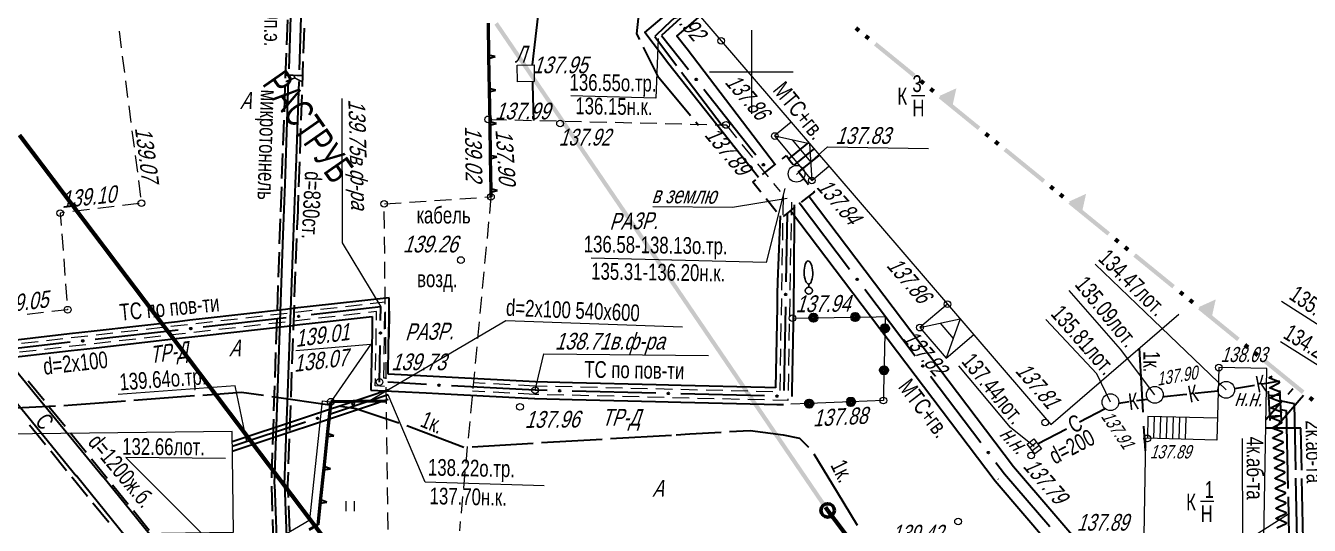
# Model space of a CAD drawing. Extents: x 10098 to 11902, y 8648 to 10202.
# Drawn here: x 11706.6 to 11783.4, y 8822.9 to 8852.8 of the extents above; entities that cross this region are included whole.
import ezdxf
from ezdxf.enums import TextEntityAlignment as Align

# ---------------------------------------------------------------- set-up
doc = ezdxf.new("R2010")
doc.units = 0
for name, color, linetype in [('20_Строения', 7, 'Continuous'), ('21_Колодцы', 7, 'Continuous'), ('23_Ограждения', 7, 'Continuous'), ('24_Растительность', 7, 'Continuous'), ('38_Высотные_отметки', 7, 'Continuous'), ('50_Красные_линии', 7, 'Continuous'), ('51_Сетка_координат', 7, 'Continuous'), ('52_Топонимика', 7, 'Continuous'), ('Подписи_зданий', 7, 'Continuous')]:
    doc.layers.add(name, color=color, linetype=linetype)
for name, color, linetype, lineweight in [('2_Водосток', 30, 'Continuous', 30), ('4_Канализация', 16, 'Continuous', 30), ('6_Теплопровод', 3, 'Continuous', 30), ('7_Электрокабели', 1, 'Continuous', 30)]:
    doc.layers.add(name, color=color, linetype=linetype, lineweight=lineweight)
doc.styles.add('mggt', font='russian_1251.shx', dxfattribs={"width": 0.75, "oblique": 18, "height": 1})
doc.styles.add('Style-RUSSIAN_1251', font='RUSSIAN_1251.shx')

msp = doc.modelspace()

# ---------------------------------------------------------------- hatches: boundary and pattern name
at = {"layer": '50_Красные_линии', "linetype": 'Continuous', "lineweight": 25}
for points in [[(11735.396, 8852.144), (11734.833, 8852.971), (11734.627, 8852.83), (11735.189, 8852.003)], [(11735.959, 8851.317), (11735.396, 8852.144), (11735.189, 8852.003), (11735.752, 8851.177)], [(11756.518, 8852.563), (11756.324, 8852.721), (11756.166, 8852.527), (11756.36, 8852.369)], [(11757.099, 8852.09), (11756.905, 8852.247), (11756.748, 8852.054), (11756.941, 8851.896)], [(11736.522, 8850.491), (11735.959, 8851.317), (11735.752, 8851.177), (11736.315, 8850.35)], [(11759.814, 8849.88), (11757.487, 8851.774), (11757.329, 8851.58), (11759.656, 8849.686)], [(11737.085, 8849.664), (11736.522, 8850.491), (11736.315, 8850.35), (11736.878, 8849.524)], [(11737.648, 8848.838), (11737.085, 8849.664), (11736.878, 8849.524), (11737.441, 8848.697)], [(11760.395, 8849.407), (11760.201, 8849.564), (11760.044, 8849.371), (11760.238, 8849.213)], [(11760.977, 8848.933), (11760.783, 8849.091), (11760.625, 8848.897), (11760.819, 8848.739)], [(11762.26, 8849.022), (11761.24, 8848.562), (11761.628, 8848.246)], [(11762.016, 8847.93), (11762.26, 8849.022), (11761.628, 8848.246)], [(11738.21, 8848.011), (11737.648, 8848.838), (11737.441, 8848.697), (11738.004, 8847.871)], [(11763.691, 8846.724), (11761.365, 8848.617), (11761.207, 8848.424), (11763.534, 8846.53)], [(11738.773, 8847.185), (11738.21, 8848.011), (11738.004, 8847.871), (11738.567, 8847.044)], [(11739.336, 8846.358), (11738.773, 8847.185), (11738.567, 8847.044), (11739.129, 8846.217)], [(11706.121, 8846.151), (11706.725, 8845.353), (11706.924, 8845.504), (11706.321, 8846.302)], [(11739.899, 8845.532), (11739.336, 8846.358), (11739.129, 8846.217), (11739.692, 8845.391)], [(11764.273, 8846.25), (11764.079, 8846.408), (11763.921, 8846.214), (11764.115, 8846.056)], [(11764.855, 8845.777), (11764.661, 8845.934), (11764.503, 8845.741), (11764.697, 8845.583)], [(11706.725, 8845.353), (11707.328, 8844.556), (11707.527, 8844.706), (11706.924, 8845.504)], [(11740.462, 8844.705), (11739.899, 8845.532), (11739.692, 8845.391), (11740.255, 8844.564)], [(11767.569, 8843.567), (11765.242, 8845.461), (11765.085, 8845.267), (11767.411, 8843.373)], [(11707.328, 8844.556), (11707.931, 8843.758), (11708.13, 8843.909), (11707.527, 8844.706)], [(11741.025, 8843.878), (11740.462, 8844.705), (11740.255, 8844.564), (11740.818, 8843.738)], [(11707.931, 8843.758), (11708.534, 8842.96), (11708.733, 8843.111), (11708.13, 8843.909)], [(11741.588, 8843.052), (11741.025, 8843.878), (11740.818, 8843.738), (11741.381, 8842.911)], [(11708.534, 8842.96), (11709.137, 8842.163), (11709.337, 8842.314), (11708.733, 8843.111)], [(11742.15, 8842.225), (11741.588, 8843.052), (11741.381, 8842.911), (11741.944, 8842.085)], [(11768.151, 8843.094), (11767.957, 8843.251), (11767.799, 8843.058), (11767.993, 8842.9)], [(11709.137, 8842.163), (11709.74, 8841.365), (11709.94, 8841.516), (11709.337, 8842.314)], [(11742.713, 8841.399), (11742.15, 8842.225), (11741.944, 8842.085), (11742.507, 8841.258)], [(11768.732, 8842.62), (11768.538, 8842.778), (11768.381, 8842.584), (11768.575, 8842.426)], [(11771.447, 8840.411), (11769.12, 8842.304), (11768.962, 8842.111), (11771.289, 8840.217)], [(11770.015, 8842.709), (11768.996, 8842.249), (11769.384, 8841.933)], [(11769.772, 8841.618), (11770.015, 8842.709), (11769.384, 8841.933)], [(11709.74, 8841.365), (11710.343, 8840.568), (11710.543, 8840.718), (11709.94, 8841.516)], [(11743.276, 8840.572), (11742.713, 8841.399), (11742.507, 8841.258), (11743.069, 8840.432)], [(11710.343, 8840.568), (11710.947, 8839.77), (11711.146, 8839.921), (11710.543, 8840.718)], [(11743.839, 8839.746), (11743.276, 8840.572), (11743.069, 8840.432), (11743.632, 8839.605)], [(11710.947, 8839.77), (11711.55, 8838.972), (11711.749, 8839.123), (11711.146, 8839.921)], [(11772.028, 8839.937), (11771.835, 8840.095), (11771.677, 8839.901), (11771.871, 8839.743)], [(11711.55, 8838.972), (11712.153, 8838.175), (11712.352, 8838.325), (11711.749, 8839.123)], [(11744.402, 8838.919), (11743.839, 8839.746), (11743.632, 8839.605), (11744.195, 8838.778)], [(11772.61, 8839.464), (11772.416, 8839.621), (11772.258, 8839.428), (11772.452, 8839.27)], [(11775.324, 8837.254), (11772.998, 8839.148), (11772.84, 8838.954), (11775.167, 8837.06)], [(11712.153, 8838.175), (11712.756, 8837.377), (11712.955, 8837.528), (11712.352, 8838.325)], [(11744.965, 8838.093), (11744.402, 8838.919), (11744.195, 8838.778), (11744.758, 8837.952)], [(11712.756, 8837.377), (11713.359, 8836.579), (11713.559, 8836.73), (11712.955, 8837.528)], [(11745.528, 8837.266), (11744.965, 8838.093), (11744.758, 8837.952), (11745.321, 8837.125)], [(11713.359, 8836.579), (11713.962, 8835.782), (11714.162, 8835.933), (11713.559, 8836.73)], [(11746.09, 8836.44), (11745.528, 8837.266), (11745.321, 8837.125), (11745.884, 8836.299)], [(11775.906, 8836.781), (11775.712, 8836.938), (11775.554, 8836.745), (11775.748, 8836.587)], [(11746.653, 8835.613), (11746.09, 8836.44), (11745.884, 8836.299), (11746.447, 8835.472)], [(11776.488, 8836.307), (11776.294, 8836.465), (11776.136, 8836.271), (11776.33, 8836.113)], [(11779.202, 8834.098), (11776.876, 8835.991), (11776.718, 8835.798), (11779.044, 8833.904)], [(11777.771, 8836.396), (11776.752, 8835.936), (11777.139, 8835.621)], [(11777.527, 8835.305), (11777.771, 8836.396), (11777.139, 8835.621)], [(11713.962, 8835.782), (11714.565, 8834.984), (11714.765, 8835.135), (11714.162, 8835.933)], [(11747.216, 8834.786), (11746.653, 8835.613), (11746.447, 8835.472), (11747.01, 8834.646)], [(11714.565, 8834.984), (11715.169, 8834.186), (11715.368, 8834.337), (11714.765, 8835.135)], [(11747.779, 8833.96), (11747.216, 8834.786), (11747.01, 8834.646), (11747.572, 8833.819)], [(11715.169, 8834.186), (11715.772, 8833.389), (11715.971, 8833.54), (11715.368, 8834.337)], [(11748.342, 8833.133), (11747.779, 8833.96), (11747.572, 8833.819), (11748.135, 8832.993)], [(11779.784, 8833.624), (11779.59, 8833.782), (11779.432, 8833.588), (11779.626, 8833.43)], [(11715.772, 8833.389), (11716.375, 8832.591), (11716.574, 8832.742), (11715.971, 8833.54)], [(11748.905, 8832.307), (11748.342, 8833.133), (11748.135, 8832.993), (11748.698, 8832.166)], [(11780.365, 8833.151), (11780.172, 8833.308), (11780.014, 8833.115), (11780.208, 8832.957)], [(11716.375, 8832.591), (11716.978, 8831.794), (11717.177, 8831.944), (11716.574, 8832.742)], [(11749.468, 8831.48), (11748.905, 8832.307), (11748.698, 8832.166), (11749.261, 8831.339)], [(11783.08, 8830.941), (11780.753, 8832.835), (11780.595, 8832.641), (11782.922, 8830.747)], [(11716.978, 8831.794), (11717.581, 8830.996), (11717.781, 8831.147), (11717.177, 8831.944)], [(11750.03, 8830.654), (11749.468, 8831.48), (11749.261, 8831.339), (11749.824, 8830.513)], [(11717.581, 8830.996), (11718.184, 8830.198), (11718.384, 8830.349), (11717.781, 8831.147)], [(11750.593, 8829.827), (11750.03, 8830.654), (11749.824, 8830.513), (11750.387, 8829.686)], [(11783.662, 8830.468), (11783.468, 8830.625), (11783.31, 8830.432), (11783.504, 8830.274)], [(11718.184, 8830.198), (11718.787, 8829.401), (11718.987, 8829.551), (11718.384, 8830.349)], [(11751.156, 8829.001), (11750.593, 8829.827), (11750.387, 8829.686), (11750.95, 8828.86)], [(11718.787, 8829.401), (11719.391, 8828.603), (11719.59, 8828.754), (11718.987, 8829.551)], [(11719.391, 8828.603), (11719.994, 8827.805), (11720.193, 8827.956), (11719.59, 8828.754)], [(11751.719, 8828.174), (11751.156, 8829.001), (11750.95, 8828.86), (11751.512, 8828.033)], [(11719.994, 8827.805), (11720.597, 8827.008), (11720.796, 8827.159), (11720.193, 8827.956)], [(11752.282, 8827.347), (11751.719, 8828.174), (11751.512, 8828.033), (11752.075, 8827.207)], [(11720.597, 8827.008), (11721.2, 8826.21), (11721.399, 8826.361), (11720.796, 8827.159)], [(11752.845, 8826.521), (11752.282, 8827.347), (11752.075, 8827.207), (11752.638, 8826.38)], [(11721.2, 8826.21), (11721.803, 8825.412), (11722.003, 8825.563), (11721.399, 8826.361)], [(11753.408, 8825.694), (11752.845, 8826.521), (11752.638, 8826.38), (11753.201, 8825.554)], [(11721.803, 8825.412), (11722.406, 8824.615), (11722.606, 8824.766), (11722.003, 8825.563)], [(11753.97, 8824.868), (11753.408, 8825.694), (11753.201, 8825.554), (11753.764, 8824.727)], [(11722.406, 8824.615), (11723.009, 8823.817), (11723.209, 8823.968), (11722.606, 8824.766)], [(11754.533, 8824.041), (11753.97, 8824.868), (11753.764, 8824.727), (11754.327, 8823.901)], [(11723.009, 8823.817), (11723.613, 8823.02), (11723.812, 8823.17), (11723.209, 8823.968)], [(11754.663, 8823.85), (11754.533, 8824.041), (11754.327, 8823.901), (11754.457, 8823.71)], [(11755.263, 8823.058), (11754.66, 8823.855), (11754.46, 8823.705), (11755.063, 8822.907)], [(11723.613, 8823.02), (11724.216, 8822.222), (11724.415, 8822.373), (11723.812, 8823.17)], [(11755.866, 8822.26), (11755.263, 8823.058), (11755.063, 8822.907), (11755.667, 8822.109)]]:
    msp.add_hatch(color=8, dxfattribs=at).paths.add_polyline_path(points)

# ---------------------------------------------------------------- linework, layer by layer
at = {"layer": '20_Строения', "color": 8, "lineweight": 15, "flags": 128}
for points in [[(11744.113, 8865.533), (11739.683, 8861.761), (11752.368, 8846.995), (11761.73, 8836.114), (11767.916, 8828.923), (11775.568, 8835.507)], [(11752.368, 8846.995), (11751.387, 8846.179), (11753.61, 8843.505), (11754.626, 8844.371)], [(11753.478, 8845.706), (11751.397, 8846.167)], [(11752.437, 8845.936), (11753.544, 8844.605)], [(11753.478, 8845.706), (11753.61, 8843.505)], [(11761.73, 8836.114), (11760.081, 8834.709), (11761.645, 8832.889), (11763.295, 8834.295)], [(11760.081, 8834.709), (11762.482, 8835.239), (11761.645, 8832.889)], [(11761.282, 8834.974), (11762.063, 8834.064)], [(11777.876, 8829.29), (11773.714, 8829.397), (11773.68, 8828.087)], [(11774.091, 8829.387), (11774.058, 8828.077)], [(11774.469, 8829.378), (11774.435, 8828.068)], [(11774.846, 8829.368), (11774.812, 8828.058)], [(11775.223, 8829.358), (11775.19, 8828.049)], [(11775.601, 8829.349), (11775.567, 8828.039)], [(11775.978, 8829.339), (11775.944, 8828.029)]]:
    msp.add_lwpolyline(points, dxfattribs=at)
msp.add_lwpolyline([(11773.575, 8828.09), (11773.398, 8817.595), (11780.566, 8817.566), (11780.831, 8832.264), (11777.953, 8832.318), (11777.842, 8827.981)], close=True, dxfattribs=at)
at = {"layer": '20_Строения', "color": 8, "linetype": 'Continuous', "lineweight": 15}
msp.add_lwpolyline([(11700.307, 8822.22), (11719.021, 8822.472), (11718.935, 8828.505), (11700.143, 8828.277), (11700.307, 8822.22)], dxfattribs=at)
at = {"layer": '21_Колодцы', "color": 8, "lineweight": 15}
for p, q in [((11766.653, 8827.545), (11767.048, 8827.851)), ((11766.801, 8827.354), (11767.196, 8827.66))]:
    msp.add_line(p, q, dxfattribs=at)
at = {"layer": '21_Колодцы', "color": 8, "linetype": 'Continuous', "lineweight": 15}
msp.add_lwpolyline([(11735.999, 8850.407), (11736.999, 8850.424), (11737.016, 8849.424), (11736.016, 8849.408), (11735.999, 8850.407)], dxfattribs=at)
at = {"layer": '21_Колодцы', "color": 8, "lineweight": 15}
msp.add_lwpolyline([(11767.349, 8827.464), (11766.953, 8827.157), (11766.494, 8827.75), (11766.889, 8828.056)], close=True, dxfattribs=at)
at = {"layer": '21_Колодцы', "color": 8, "lineweight": 9}
for centre in [(11752.699, 8843.909), (11778.399, 8830.989), (11771.471, 8830.253), (11774.128, 8830.689)]:
    msp.add_circle(centre, 0.5, dxfattribs=at)
at = {"layer": '23_Ограждения', "color": 8, "linetype": 'Continuous', "lineweight": 50}
for p, q in [((11734.25, 8852.911), (11734.283, 8850.911)), ((11734.283, 8850.911), (11734.316, 8848.911)), ((11734.316, 8848.911), (11734.349, 8846.912)), ((11734.349, 8846.912), (11734.382, 8844.912)), ((11734.382, 8844.912), (11734.416, 8842.912)), ((11734.416, 8842.912), (11734.422, 8842.528)), ((11724.839, 8830.278), (11724.629, 8828.289)), ((11726.174, 8830.294), (11724.839, 8830.278)), ((11728.174, 8830.318), (11726.174, 8830.294)), ((11724.629, 8828.289), (11724.42, 8826.3)), ((11724.42, 8826.3), (11724.21, 8824.311)), ((11724.21, 8824.311), (11724.063, 8822.917)), ((11724.063, 8822.917), (11723.548, 8822.613))]:
    msp.add_line(p, q, dxfattribs=at)
at = {"layer": '23_Ограждения', "color": 8, "linetype": 'Continuous', "lineweight": 15}
for p, q in [((11712.176, 8852.437), (11712.305, 8851.445)), ((11712.369, 8850.949), (11712.498, 8849.958)), ((11712.563, 8849.462), (11712.692, 8848.47)), ((11712.757, 8847.974), (11712.886, 8846.983)), ((11734.345, 8847.163), (11735.345, 8847.14)), ((11735.845, 8847.128), (11736.844, 8847.104)), ((11737.344, 8847.093), (11738.344, 8847.069)), ((11738.844, 8847.057), (11739.843, 8847.034)), ((11740.343, 8847.022), (11741.343, 8846.999)), ((11741.843, 8846.987), (11742.843, 8846.963)), ((11743.343, 8846.952), (11744.342, 8846.928)), ((11744.842, 8846.916), (11745.842, 8846.893)), ((11746.342, 8846.881), (11747.341, 8846.858)), ((11747.841, 8846.846), (11748.481, 8846.831)), ((11748.481, 8846.831), (11749.111, 8846.054)), ((11712.95, 8846.487), (11713.079, 8845.495)), ((11749.426, 8845.666), (11750.056, 8844.89)), ((11713.144, 8844.999), (11713.273, 8844.008)), ((11750.371, 8844.501), (11751.001, 8843.725)), ((11713.338, 8843.512), (11713.467, 8842.52)), ((11751.316, 8843.336), (11751.714, 8842.846)), ((11713.381, 8842.141), (11712.389, 8842.018)), ((11728.062, 8842.115), (11729.059, 8842.18)), ((11729.558, 8842.212), (11730.556, 8842.277)), ((11731.055, 8842.309), (11732.053, 8842.374)), ((11732.552, 8842.407), (11733.55, 8842.471)), ((11734.049, 8842.504), (11734.422, 8842.528)), ((11734.422, 8842.528), (11734.328, 8841.532)), ((11751.895, 8842.677), (11751.878, 8841.448)), ((11752.395, 8842.212), (11752.378, 8841.44)), ((11708.915, 8841.588), (11708.657, 8841.556)), ((11708.657, 8841.556), (11708.714, 8840.819)), ((11710.404, 8841.772), (11709.412, 8841.649)), ((11711.893, 8841.956), (11710.9, 8841.834)), ((11728.049, 8840.644), (11728.037, 8841.644)), ((11734.281, 8841.035), (11734.187, 8840.039)), ((11751.869, 8840.948), (11751.852, 8839.948)), ((11752.369, 8840.94), (11752.352, 8839.94)), ((11708.753, 8840.32), (11708.83, 8839.323)), ((11728.067, 8839.144), (11728.055, 8840.144)), ((11734.139, 8839.541), (11734.045, 8838.546)), ((11751.843, 8839.448), (11751.826, 8838.449)), ((11752.343, 8839.44), (11752.326, 8838.441)), ((11708.869, 8838.825), (11708.946, 8837.828)), ((11728.085, 8837.644), (11728.073, 8838.644)), ((11733.998, 8838.048), (11733.904, 8837.052)), ((11751.817, 8837.949), (11751.8, 8836.949)), ((11752.317, 8837.941), (11752.299, 8836.941)), ((11708.985, 8837.329), (11709.062, 8836.332)), ((11728.103, 8836.144), (11728.091, 8837.144)), ((11726.71, 8836.069), (11725.717, 8835.956)), ((11728.094, 8836.226), (11727.207, 8836.125)), ((11728.092, 8836.119), (11728.094, 8836.226)), ((11733.857, 8836.555), (11733.763, 8835.559)), ((11751.791, 8836.449), (11751.774, 8835.449)), ((11752.291, 8836.441), (11752.273, 8835.441)), ((11707.667, 8835.609), (11706.674, 8835.489)), ((11709.105, 8835.782), (11708.164, 8835.669)), ((11709.101, 8835.834), (11709.105, 8835.782)), ((11719.258, 8835.221), (11718.265, 8835.108)), ((11720.749, 8835.39), (11719.755, 8835.277)), ((11722.239, 8835.56), (11721.245, 8835.447)), ((11723.613, 8835.213), (11722.619, 8835.1)), ((11723.729, 8835.729), (11722.736, 8835.616)), ((11725.103, 8835.383), (11724.109, 8835.27)), ((11725.22, 8835.899), (11724.226, 8835.786)), ((11726.593, 8835.552), (11725.6, 8835.439)), ((11727.584, 8835.665), (11727.09, 8835.609)), ((11727.575, 8835.162), (11727.584, 8835.665)), ((11728.065, 8834.619), (11728.083, 8835.619)), ((11728.122, 8834.644), (11728.109, 8835.644)), ((11752.458, 8835.278), (11754.958, 8835.317)), ((11754.958, 8835.317), (11757.457, 8835.356)), ((11757.457, 8835.356), (11758.001, 8835.365)), ((11758.001, 8835.365), (11757.958, 8833.409)), ((11713.297, 8834.543), (11712.303, 8834.429)), ((11714.787, 8834.712), (11713.794, 8834.599)), ((11716.277, 8834.882), (11715.284, 8834.769)), ((11717.651, 8834.535), (11716.657, 8834.422)), ((11717.768, 8835.051), (11716.774, 8834.938)), ((11719.141, 8834.705), (11718.148, 8834.591)), ((11720.632, 8834.874), (11719.638, 8834.761)), ((11722.122, 8835.044), (11721.129, 8834.931)), ((11727.548, 8833.662), (11727.566, 8834.662)), ((11733.716, 8835.061), (11733.621, 8834.066)), ((11751.765, 8834.949), (11751.748, 8833.949)), ((11752.265, 8834.941), (11752.247, 8833.941)), ((11707.335, 8833.864), (11706.342, 8833.751)), ((11708.826, 8834.034), (11707.832, 8833.921)), ((11710.199, 8833.687), (11709.205, 8833.574)), ((11710.316, 8834.203), (11709.322, 8834.09)), ((11711.689, 8833.857), (11710.696, 8833.744)), ((11711.806, 8834.373), (11710.813, 8834.26)), ((11713.18, 8834.026), (11712.186, 8833.913)), ((11714.67, 8834.196), (11713.677, 8834.083)), ((11716.161, 8834.365), (11715.167, 8834.252)), ((11728.038, 8833.119), (11728.056, 8834.119)), ((11728.14, 8833.144), (11728.128, 8834.144)), ((11707.218, 8833.348), (11706.225, 8833.235)), ((11708.709, 8833.518), (11707.715, 8833.405)), ((11727.522, 8832.163), (11727.54, 8833.162)), ((11733.574, 8833.568), (11733.48, 8832.572)), ((11751.739, 8833.449), (11751.722, 8832.45)), ((11752.239, 8833.441), (11752.221, 8832.442)), ((11757.958, 8833.409), (11757.903, 8830.91)), ((11728.013, 8831.693), (11728.03, 8832.619)), ((11728.158, 8831.644), (11728.146, 8832.644)), ((11727.505, 8831.219), (11727.513, 8831.663)), ((11728.086, 8831.689), (11728.013, 8831.693)), ((11733.433, 8832.075), (11733.339, 8831.079)), ((11734.078, 8831.374), (11733.37, 8831.411)), ((11735.576, 8831.295), (11734.577, 8831.347)), ((11751.713, 8831.95), (11751.696, 8830.95)), ((11752.213, 8831.942), (11752.195, 8830.942)), ((11728.06, 8831.19), (11727.505, 8831.219)), ((11728.176, 8830.144), (11728.164, 8831.144)), ((11733.292, 8830.581), (11733.198, 8829.586)), ((11734.052, 8830.875), (11733.324, 8830.913)), ((11735.55, 8830.796), (11734.551, 8830.848)), ((11737.048, 8830.717), (11736.049, 8830.77)), ((11737.074, 8831.216), (11736.075, 8831.269)), ((11737.283, 8830.71), (11737.055, 8830.716)), ((11737.788, 8831.198), (11737.067, 8831.216)), ((11738.783, 8830.674), (11737.783, 8830.698)), ((11739.287, 8831.162), (11738.288, 8831.186)), ((11740.282, 8830.637), (11739.283, 8830.662)), ((11740.787, 8831.125), (11739.787, 8831.15)), ((11741.782, 8830.601), (11740.782, 8830.625)), ((11742.287, 8831.089), (11741.287, 8831.113)), ((11743.281, 8830.565), (11742.282, 8830.589)), ((11743.786, 8831.052), (11742.786, 8831.077)), ((11745.286, 8831.016), (11744.286, 8831.04)), ((11746.785, 8830.979), (11745.785, 8831.004)), ((11748.285, 8830.943), (11747.285, 8830.967)), ((11749.784, 8830.906), (11748.785, 8830.931)), ((11751.284, 8830.87), (11750.284, 8830.894)), ((11757.903, 8830.91), (11757.891, 8830.349)), ((11744.781, 8830.528), (11743.781, 8830.552)), ((11746.281, 8830.492), (11745.281, 8830.516)), ((11747.78, 8830.455), (11746.78, 8830.479)), ((11749.28, 8830.419), (11748.28, 8830.443)), ((11750.779, 8830.382), (11749.78, 8830.407)), ((11752.185, 8830.348), (11751.279, 8830.37)), ((11752.187, 8830.442), (11752.185, 8830.348)), ((11753.455, 8830.17), (11752.351, 8830.126)), ((11755.953, 8830.271), (11753.455, 8830.17)), ((11757.891, 8830.349), (11755.953, 8830.271)), ((11728.194, 8828.645), (11728.182, 8829.644)), ((11733.151, 8829.088), (11733.056, 8828.092)), ((11728.212, 8827.145), (11728.2, 8828.145)), ((11733.009, 8827.595), (11732.915, 8826.599)), ((11728.231, 8825.645), (11728.219, 8826.645)), ((11732.868, 8826.101), (11732.774, 8825.106)), ((11728.249, 8824.145), (11728.237, 8825.145)), ((11732.727, 8824.608), (11732.632, 8823.612)), ((11728.267, 8822.645), (11728.255, 8823.645)), ((11732.585, 8823.115), (11732.533, 8822.561))]:
    msp.add_line(p, q, dxfattribs=at)
at = {"layer": '23_Ограждения', "color": 8, "linetype": 'Continuous', "lineweight": 30}
for p, q in [((11734.683, 8850.918), (11734.281, 8851.011)), ((11734.284, 8850.811), (11734.683, 8850.918)), ((11734.716, 8848.918), (11734.314, 8849.011)), ((11734.318, 8848.811), (11734.716, 8848.918)), ((11734.749, 8846.918), (11734.348, 8847.012)), ((11734.351, 8846.812), (11734.749, 8846.918)), ((11734.782, 8844.919), (11734.381, 8845.012)), ((11734.384, 8844.812), (11734.782, 8844.919)), ((11734.816, 8842.919), (11734.414, 8843.012)), ((11734.417, 8842.812), (11734.816, 8842.919)), ((11726.074, 8830.293), (11726.179, 8829.894)), ((11726.179, 8829.894), (11726.274, 8830.295)), ((11725.027, 8828.247), (11724.64, 8828.388)), ((11724.619, 8828.19), (11725.027, 8828.247)), ((11724.409, 8826.201), (11724.817, 8826.258)), ((11724.817, 8826.258), (11724.43, 8826.399)), ((11724.199, 8824.212), (11724.608, 8824.269)), ((11724.608, 8824.269), (11724.22, 8824.411))]:
    msp.add_line(p, q, dxfattribs=at)
at = {"layer": '23_Ограждения', "color": 8, "linetype": 'Continuous', "lineweight": 15}
msp.add_lwpolyline([(11741.963, 8804.467), (11741.63, 8804.094), (11733.36, 8811.456), (11730.083, 8814.188), (11721.761, 8822.141), (11723.592, 8823.22), (11724.342, 8830.33), (11724.839, 8830.278)], dxfattribs=at)
at = {"layer": '23_Ограждения', "color": 8, "linetype": 'Continuous', "lineweight": 30}
for centre, radius in [((11753.708, 8835.298), 0.25), ((11753.708, 8835.298), 0.175), ((11753.708, 8835.298), 0.1), ((11756.208, 8835.337), 0.25), ((11756.208, 8835.337), 0.175), ((11756.208, 8835.337), 0.1), ((11757.985, 8834.659), 0.25), ((11757.985, 8834.659), 0.175), ((11757.985, 8834.659), 0.1), ((11757.931, 8832.159), 0.25), ((11757.931, 8832.159), 0.175), ((11757.931, 8832.159), 0.1), ((11753.455, 8830.17), 0.25), ((11753.455, 8830.17), 0.175), ((11753.455, 8830.17), 0.1), ((11755.953, 8830.271), 0.25), ((11755.953, 8830.271), 0.175), ((11755.953, 8830.271), 0.1)]:
    msp.add_circle(centre, radius, dxfattribs=at)
at = {"layer": '24_Растительность', "color": 8, "linetype": 'Continuous'}
msp.add_line((11753.43, 8837.127), (11753.43, 8837.31), dxfattribs=at)
at = {"layer": '24_Растительность', "color": 8, "linetype": 'Continuous', "lineweight": 15}
for p, q in [((11725.772, 8823.728), (11725.772, 8824.328)), ((11726.267, 8823.728), (11726.267, 8824.328))]:
    msp.add_line(p, q, dxfattribs=at)
at = {"layer": '24_Растительность', "color": 8, "linetype": 'Continuous'}
msp.add_circle((11753.434, 8836.919), 0.21, dxfattribs=at)
msp.add_ellipse((11753.409, 8838.007), major_axis=(-0.018, 0.695), ratio=0.369829, start_param=0, end_param=6.283175, dxfattribs=at)
at = {"layer": '2_Водосток', "color": 8, "linetype": 'Continuous', "lineweight": 30}
for p, q in [((11736.899, 8850.422), (11738.126, 8860.833)), ((11736.934, 8849.22), (11736.931, 8849.423)), ((11736.977, 8847.105), (11736.934, 8849.22)), ((11702.907, 8834.048), (11706.74, 8829.371)), ((11704.316, 8834.222), (11707.291, 8830.592)), ((11706.749, 8831.534), (11707.693, 8830.369)), ((11707.291, 8830.592), (11711.216, 8825.802)), ((11708.008, 8829.98), (11708.952, 8828.815)), ((11769.616, 8829.067), (11771.151, 8829.866)), ((11706.74, 8829.371), (11709.621, 8825.855)), ((11707.776, 8827.704), (11706.83, 8828.867)), ((11709.267, 8828.426), (11710.211, 8827.261)), ((11767.114, 8827.765), (11768.846, 8828.666)), ((11709.039, 8826.153), (11708.092, 8827.316)), ((11710.526, 8826.872), (11711.47, 8825.707)), ((11710.301, 8824.601), (11709.354, 8825.765)), ((11721.948, 8810.641), (11709.622, 8825.858)), ((11723.329, 8810.842), (11711.216, 8825.798)), ((11711.785, 8825.318), (11712.729, 8824.153)), ((11711.563, 8823.05), (11710.616, 8824.213)), ((11713.044, 8823.764), (11713.988, 8822.599))]:
    msp.add_line(p, q, dxfattribs=at)
at = {"layer": '2_Водосток', "color": 8, "linetype": 'Continuous', "lineweight": 15}
msp.add_lwpolyline([(11766.913, 8827.599), (11765.491, 8828.73), (11762.397, 8832.419)], dxfattribs=at)
at = {"layer": '38_Высотные_отметки', "color": 8, "lineweight": 15}
for points in [[(11725.506, 8848.418), (11725.521, 8839.785), (11727.839, 8835.946)], [(11752.706, 8843.874), (11754.554, 8845.522), (11760.596, 8845.42)], [(11722.753, 8833.34), (11727.233, 8833.722), (11724.839, 8830.278)], [(11737.061, 8830.966), (11737.588, 8833.145), (11747.424, 8833.049)]]:
    msp.add_lwpolyline(points, dxfattribs=at)
at = {"layer": '38_Высотные_отметки', "color": 8, "lineweight": 9}
for centre in [(11748.192, 8851.857), (11734.255, 8847.161), (11738.556, 8846.914, 137.92), (11748.481, 8846.831), (11751.397, 8846.167, 137.86), (11753.61, 8843.505, 137.84), (11713.514, 8842.157), (11728.031, 8842.113), (11734.422, 8842.528), (11708.657, 8841.556), (11732.627, 8838.749), (11709.105, 8835.782), (11761.729, 8836.114, 137.86), (11752.458, 8835.278), (11760.081, 8834.709, 137.82), (11777.953, 8832.318, 138.03), (11727.759, 8831.456), (11737.061, 8830.966), (11724.839, 8830.278), (11736.159, 8829.968), (11757.891, 8830.349), (11767.566, 8829.032, 137.81), (11773.68, 8828.087), (11766.731, 8827.066, 137.79), (11762.359, 8823.112, 139.42)]:
    msp.add_circle(centre, 0.2, dxfattribs=at)
at = {"layer": '4_Канализация', "color": 8, "linetype": 'Continuous', "lineweight": 30}
for p, q in [((11722.347, 8850.179), (11722.672, 8859.576)), ((11722.972, 8850.134), (11723.288, 8859.498)), ((11722.109, 8843.295), (11722.323, 8849.498)), ((11722.793, 8844.803), (11722.949, 8849.435)), ((11722.739, 8843.304), (11722.793, 8844.803)), ((11722, 8840.266), (11722.109, 8843.295)), ((11722.661, 8841.237), (11722.739, 8843.304)), ((11721.814, 8841.219), (11721.763, 8839.72)), ((11722.077, 8825.321), (11722.661, 8841.237)), ((11722.825, 8840.549), (11722.846, 8841.129)), ((11721.477, 8825.341), (11722, 8840.266)), ((11722.753, 8838.55), (11722.807, 8840.049)), ((11721.746, 8839.22), (11721.695, 8837.721)), ((11722.681, 8836.551), (11722.735, 8838.05)), ((11721.679, 8837.221), (11721.628, 8835.722)), ((11722.609, 8834.553), (11722.663, 8836.052)), ((11721.611, 8835.222), (11721.561, 8833.723)), ((11722.537, 8832.554), (11722.591, 8834.053)), ((11721.544, 8833.224), (11721.493, 8831.724)), ((11722.465, 8830.555), (11722.519, 8832.054)), ((11780.532, 8831.344), (11780.816, 8831.391)), ((11780.816, 8831.391), (11781.61, 8831.525)), ((11721.476, 8831.225), (11721.426, 8829.726)), ((11774.613, 8830.57), (11774.713, 8830.585)), ((11774.713, 8830.585), (11775.81, 8830.705)), ((11775.81, 8830.705), (11776.049, 8830.731)), ((11776.52, 8830.783), (11777.302, 8830.869)), ((11777.302, 8830.869), (11777.902, 8830.935)), ((11778.892, 8831.071), (11780.095, 8831.271)), ((11722.393, 8828.557), (11722.447, 8830.056)), ((11771.968, 8830.197), (11772.6, 8830.284)), ((11773.031, 8830.343), (11773.697, 8830.434)), ((11721.409, 8829.226), (11721.358, 8827.727)), ((11722.321, 8826.558), (11722.375, 8828.057)), ((11721.341, 8827.227), (11721.291, 8825.728)), ((11722.277, 8825.332), (11722.304, 8826.058)), ((11721.296, 8825.228), (11721.343, 8823.729)), ((11721.477, 8825.319), (11721.603, 8822.147)), ((11722.077, 8825.343), (11722.202, 8822.171)), ((11722.308, 8824.559), (11722.277, 8825.332)), ((11722.387, 8822.561), (11722.328, 8824.06)), ((11721.359, 8823.229), (11721.405, 8821.73))]:
    msp.add_line(p, q, dxfattribs=at)
for points in [[(11722.246, 8853.119), (11722.192, 8851.62)], [(11723.243, 8852.622), (11723.191, 8851.123)], [(11722.174, 8851.12), (11722.119, 8849.621)], [(11723.174, 8850.623), (11723.122, 8849.124)], [(11722.101, 8849.122), (11722.047, 8847.623)], [(11723.105, 8848.624), (11723.053, 8847.125)], [(11722.029, 8847.123), (11721.975, 8845.624)], [(11723.036, 8846.626), (11722.984, 8845.126)], [(11721.957, 8845.124), (11721.903, 8843.625)], [(11722.967, 8844.627), (11722.915, 8843.128)], [(11721.885, 8843.125), (11721.831, 8841.626)], [(11722.898, 8842.628), (11722.846, 8841.129)]]:
    msp.add_lwpolyline(points, dxfattribs=at)
at = {"layer": '4_Канализация', "color": 8, "linetype": 'Continuous', "lineweight": 15}
for points in [[(11778.399, 8830.989), (11774.039, 8835.161), (11770.567, 8838.513)], [(11774.128, 8830.689), (11772.079, 8833.414), (11769.002, 8836.928)], [(11771.471, 8830.253), (11770.659, 8831.949), (11767.611, 8835.188)], [(11785.011, 8814.166), (11786.686, 8830.681), (11781.65, 8833.869)], [(11718.553, 8826.874), (11712.586, 8826.94), (11721.559, 8817.976)]]:
    msp.add_lwpolyline(points, dxfattribs=at)
at = {"layer": '50_Красные_линии', "color": 8, "linetype": 'Continuous', "lineweight": 53}
msp.add_arc((11754.56, 8823.78), 0.4, 0, 359.99999, dxfattribs=at)
at = {"layer": '51_Сетка_координат', "color": 8, "lineweight": 15}
for points in [[(11750, 8852.5), (11750, 8847.5)], [(11747.5, 8850), (11752.5, 8850)]]:
    msp.add_lwpolyline(points, dxfattribs=at)
at = {"layer": '52_Топонимика', "color": 8, "linetype": 'Continuous', "lineweight": 15}
msp.add_lwpolyline([(11744.095, 8841.962), (11748.875, 8841.911), (11752.145, 8842.444)], dxfattribs=at)
at = {"layer": '6_Теплопровод', "color": 8, "linetype": 'Continuous', "lineweight": 30}
for p, q in [((11746.408, 8853.806), (11744.632, 8852.173)), ((11744.632, 8852.173), (11746.233, 8850.141)), ((11747.162, 8848.963), (11750.003, 8845.357)), ((11750.003, 8845.357), (11750.257, 8845.036)), ((11753.418, 8845.774), (11752.213, 8844.796)), ((11752.528, 8844.408), (11753.733, 8845.386)), ((11749.61, 8845.048), (11749.611, 8845.047)), ((11750.661, 8843.865), (11751.446, 8844.485)), ((11751.839, 8844.794), (11751.959, 8844.889)), ((11751.959, 8844.889), (11752.096, 8844.998)), ((11752.096, 8844.998), (11752.293, 8844.707)), ((11752.293, 8844.707), (11752.491, 8844.455)), ((11752.843, 8844.02), (11754.048, 8844.998)), ((11752.801, 8844.063), (11753.42, 8843.277)), ((11750.087, 8843.413), (11750.268, 8843.556)), ((11750.563, 8842.809), (11750.087, 8843.413)), ((11753.73, 8842.885), (11753.769, 8842.835)), ((11751.492, 8841.631), (11750.873, 8842.416)), ((11752.854, 8842.185), (11755.872, 8838.199)), ((11753.769, 8842.835), (11752.984, 8842.216)), ((11751.714, 8841.393), (11751.559, 8837.453)), ((11752.591, 8841.906), (11751.897, 8841.359)), ((11752.129, 8841.542), (11752.058, 8837.445)), ((11752.558, 8837.436), (11752.577, 8842.043)), ((11751.559, 8837.453), (11751.546, 8836.704)), ((11752.545, 8836.686), (11752.558, 8837.436)), ((11756.778, 8837.003), (11759.796, 8833.017)), ((11723.615, 8835.969), (11722.87, 8835.884)), ((11728.342, 8836.5), (11723.615, 8835.969)), ((11728.325, 8835.132), (11728.342, 8836.5)), ((11751.533, 8835.954), (11751.45, 8831.116)), ((11751.546, 8836.704), (11751.533, 8835.954)), ((11752.532, 8835.936), (11752.545, 8836.686)), ((11717.157, 8835.234), (11716.411, 8835.149)), ((11722.125, 8835.799), (11717.157, 8835.234)), ((11722.181, 8835.302), (11717.213, 8834.737)), ((11722.87, 8835.884), (11722.125, 8835.799)), ((11727.839, 8835.946), (11723.672, 8835.472)), ((11723.728, 8834.975), (11727.325, 8835.384)), ((11727.325, 8835.384), (11727.311, 8834.4)), ((11727.825, 8835.141), (11727.839, 8835.946)), ((11728.325, 8835.692), (11728.312, 8834.137)), ((11752.032, 8835.945), (11751.946, 8830.946)), ((11752.446, 8830.937), (11752.532, 8835.936)), ((11710.698, 8834.499), (11709.953, 8834.414)), ((11715.666, 8835.064), (11710.698, 8834.499)), ((11715.723, 8834.567), (11710.755, 8834.002)), ((11716.411, 8835.149), (11715.666, 8835.064)), ((11717.27, 8834.24), (11722.238, 8834.805)), ((11722.238, 8834.805), (11722.983, 8834.89)), ((11722.983, 8834.89), (11723.728, 8834.975)), ((11728.311, 8834.382), (11728.325, 8835.132)), ((11709.208, 8834.329), (11704.24, 8833.764)), ((11709.264, 8833.832), (11704.297, 8833.267)), ((11709.953, 8834.414), (11709.208, 8834.329)), ((11710.811, 8833.505), (11715.779, 8834.071)), ((11715.779, 8834.071), (11716.525, 8834.155)), ((11716.525, 8834.155), (11717.27, 8834.24)), ((11727.298, 8833.65), (11727.247, 8830.976)), ((11727.311, 8834.4), (11727.298, 8833.65)), ((11728.298, 8833.632), (11728.311, 8834.382)), ((11704.353, 8832.77), (11709.321, 8833.336)), ((11709.321, 8833.336), (11710.066, 8833.42)), ((11710.066, 8833.42), (11710.811, 8833.505)), ((11727.759, 8831.456), (11727.798, 8833.641)), ((11728.268, 8831.93), (11728.298, 8833.632)), ((11730.57, 8831.308), (11728.259, 8831.447)), ((11730.596, 8831.807), (11728.268, 8831.93)), ((11731.345, 8831.768), (11730.596, 8831.807)), ((11732.094, 8831.728), (11731.345, 8831.768)), ((11737.087, 8831.465), (11732.094, 8831.728)), ((11737.798, 8831.448), (11737.073, 8831.466)), ((11738.548, 8831.43), (11737.798, 8831.448)), ((11739.298, 8831.412), (11738.548, 8831.43)), ((11744.296, 8831.29), (11739.298, 8831.412)), ((11760.727, 8831.788), (11763.721, 8827.835)), ((11728.291, 8830.981), (11727.054, 8830.57)), ((11728.282, 8830.693), (11727.139, 8830.313)), ((11727.247, 8830.976), (11730.544, 8830.809)), ((11730.544, 8830.809), (11731.293, 8830.769)), ((11731.293, 8830.769), (11732.042, 8830.73)), ((11732.042, 8830.73), (11737.035, 8830.467)), ((11737.061, 8830.966), (11732.068, 8831.229)), ((11737.786, 8830.948), (11737.061, 8830.966)), ((11744.284, 8830.79), (11739.286, 8830.912)), ((11745.046, 8831.272), (11744.296, 8831.29)), ((11745.796, 8831.254), (11745.046, 8831.272)), ((11750.782, 8830.632), (11745.784, 8830.754)), ((11750.794, 8831.132), (11745.796, 8831.254)), ((11751.45, 8831.116), (11750.794, 8831.132)), ((11752.44, 8830.595), (11752.446, 8830.937)), ((11727.054, 8830.57), (11718.944, 8827.883)), ((11727.224, 8830.057), (11718.952, 8827.311)), ((11727.139, 8830.313), (11724.764, 8829.524)), ((11728.273, 8830.405), (11727.224, 8830.057)), ((11737.049, 8830.466), (11737.774, 8830.449)), ((11737.774, 8830.449), (11738.524, 8830.43)), ((11738.524, 8830.43), (11739.273, 8830.412)), ((11739.273, 8830.412), (11744.272, 8830.29)), ((11744.272, 8830.29), (11745.022, 8830.272)), ((11745.022, 8830.272), (11745.771, 8830.254)), ((11745.771, 8830.254), (11750.77, 8830.132)), ((11750.77, 8830.132), (11751.52, 8830.114)), ((11751.52, 8830.114), (11751.928, 8830.104)), ((11723.34, 8829.052), (11718.948, 8827.598)), ((11764.626, 8826.639), (11765.133, 8825.97)), ((11764.734, 8825.668), (11764.753, 8825.645)), ((11765.133, 8825.97), (11767.839, 8822.81))]:
    msp.add_line(p, q, dxfattribs=at)
at = {"layer": '6_Теплопровод', "color": 8, "linetype": 'Continuous', "lineweight": 15}
msp.add_line((11760.702, 8831.821), (11760.727, 8831.788), dxfattribs=at)
at = {"layer": '6_Теплопровод', "color": 8, "linetype": 'Continuous', "lineweight": 30, "flags": 128}
for points in [[(11750.429, 8843.683), (11745.063, 8850.458), (11743.621, 8852.365), (11745.952, 8854.343)], [(11751.449, 8844.423), (11746.151, 8851.356), (11745.53, 8852.136), (11746.864, 8853.268)], [(11753.459, 8842.555), (11765.682, 8826.412), (11770.38, 8820.927)], [(11769.308, 8820.009), (11764.584, 8825.528), (11752.332, 8841.701)]]:
    msp.add_lwpolyline(points, dxfattribs=at)
at = {"layer": '6_Теплопровод', "color": 8, "linetype": 'Continuous', "lineweight": 15}
for points in [[(11744.428, 8852.007), (11744.286, 8848.44), (11739.194, 8848.575)], [(11751.997, 8843.025), (11750.874, 8838.603), (11740.411, 8838.859)], [(11745.873, 8834.731), (11735.306, 8835.12), (11727.139, 8830.313)]]:
    msp.add_lwpolyline(points, dxfattribs=at)
at = {"layer": '6_Теплопровод', "color": 8, "linetype": 'Continuous', "lineweight": 15, "flags": 128}
for points in [[(11719.822, 8827.883), (11719.114, 8831.233), (11712.118, 8830.707)], [(11737.601, 8825.243), (11730.49, 8825.458), (11728.282, 8830.693)]]:
    msp.add_lwpolyline(points, dxfattribs=at)
at = {"layer": '6_Теплопровод', "color": 8, "linetype": 'Continuous', "lineweight": 30}
for centre in [(11746.698, 8849.552), (11750.721, 8844.447), (11756.325, 8837.601), (11752.045, 8836.695), (11722.926, 8835.387), (11716.468, 8834.652), (11727.811, 8834.391), (11710.01, 8833.917), (11760.249, 8832.419), (11731.319, 8831.268), (11738.536, 8830.93), (11745.034, 8830.772), (11751.532, 8830.614), (11724.052, 8829.288), (11764.173, 8827.237)]:
    msp.add_circle(centre, 0.05, dxfattribs=at)
at = {"layer": '7_Электрокабели', "color": 8, "linetype": 'Continuous', "lineweight": 30}
for p, q in [((11743.461, 8855.396), (11743.127, 8852.27)), ((11746.269, 8854.056), (11744.826, 8852.691)), ((11743.127, 8852.27), (11743.297, 8851.933)), ((11744.826, 8852.691), (11744.214, 8852.112)), ((11744.214, 8852.112), (11745.522, 8850.379)), ((11743.521, 8851.486), (11744.387, 8849.766)), ((11745.823, 8849.98), (11746.217, 8849.458)), ((11744.387, 8849.766), (11746.355, 8847.404)), ((11746.217, 8849.458), (11748.258, 8846.803)), ((11746.675, 8847.02), (11746.838, 8846.825)), ((11773.43, 8829.649), (11773.212, 8833.48)), ((11713.056, 8830.365), (11716.692, 8830.642)), ((11717.19, 8830.68), (11719.493, 8830.855)), ((11719.493, 8830.855), (11720.817, 8830.666)), ((11721.312, 8830.595), (11724.922, 8830.079)), ((11783.027, 8830.646), (11781.244, 8828.595)), ((11782.386, 8831.044), (11782.092, 8830.707)), ((11704.633, 8829.854), (11708.372, 8830.036)), ((11708.872, 8830.06), (11709.379, 8830.085)), ((11709.379, 8830.085), (11710.739, 8830.189)), ((11710.739, 8830.189), (11712.557, 8830.327)), ((11725.416, 8830.008), (11726.334, 8829.877)), ((11726.334, 8829.877), (11728.914, 8829.017)), ((11781.764, 8830.33), (11780.776, 8829.199)), ((11782.474, 8830.152), (11781.614, 8830.337)), ((11781.645, 8829.819), (11781.982, 8829.746)), ((11782.516, 8828.191), (11782.474, 8830.152)), ((11781.982, 8829.746), (11782.082, 8825.092)), ((11729.385, 8828.849), (11732.799, 8827.568)), ((11741.576, 8828.075), (11745.216, 8828.287)), ((11745.49, 8828.289), (11746.308, 8828.351)), ((11746.308, 8828.351), (11748.183, 8828.461)), ((11748.683, 8828.49), (11749.924, 8828.563)), ((11749.924, 8828.563), (11751.891, 8828.299)), ((11751.891, 8828.299), (11752.867, 8828.104)), ((11773.562, 8827.335), (11773.478, 8828.812)), ((11782.864, 8828.692), (11780.767, 8828.692)), ((11782.913, 8826.184), (11782.864, 8828.692)), ((11733.297, 8827.59), (11736.937, 8827.803)), ((11737.437, 8827.832), (11741.077, 8828.045)), ((11752.867, 8828.104), (11753.416, 8827.555)), ((11782.559, 8826.214), (11782.516, 8828.191)), ((11753.732, 8827.172), (11755.132, 8824.865)), ((11782.677, 8820.715), (11782.569, 8825.714)), ((11783.021, 8820.685), (11782.923, 8825.684)), ((11755.132, 8824.865), (11756.326, 8822.897)), ((11782.093, 8824.592), (11782.177, 8820.705))]:
    msp.add_line(p, q, dxfattribs=at)
at = {"layer": '7_Электрокабели', "color": 8, "linetype": 'Continuous', "lineweight": 15}
for points in [[(11789.403, 8822.189), (11787.271, 8832.724), (11781.706, 8836.273)], [(11782.188, 8823.587), (11779.384, 8821.812), (11779.365, 8828.089)]]:
    msp.add_lwpolyline(points, dxfattribs=at)
at = {"layer": '7_Электрокабели', "color": 8, "linetype": 'Continuous', "lineweight": 30, "flags": 128}
msp.add_lwpolyline([(11781.431, 8822.732), (11781.975, 8822.987), (11781.992, 8822.999), (11781.998, 8823.007), (11782, 8823.017), (11781.997, 8823.027), (11781.991, 8823.034), (11781.974, 8823.046), (11781.696, 8823.159), (11781.418, 8823.277), (11781.4, 8823.284), (11781.394, 8823.291), (11781.392, 8823.301), (11781.394, 8823.311), (11781.399, 8823.319), (11781.416, 8823.332), (11781.96, 8823.586), (11781.976, 8823.599), (11781.982, 8823.607), (11781.984, 8823.617), (11781.982, 8823.627), (11781.975, 8823.634), (11781.959, 8823.645), (11781.68, 8823.759), (11781.402, 8823.877), (11781.385, 8823.884), (11781.379, 8823.891), (11781.376, 8823.901), (11781.378, 8823.911), (11781.384, 8823.919), (11781.4, 8823.932), (11781.944, 8824.186), (11781.961, 8824.199), (11781.967, 8824.206), (11781.968, 8824.216), (11781.966, 8824.226), (11781.96, 8824.234), (11781.943, 8824.245), (11781.664, 8824.359), (11781.386, 8824.476), (11781.369, 8824.483), (11781.363, 8824.491), (11781.361, 8824.501), (11781.362, 8824.511), (11781.368, 8824.518), (11781.384, 8824.531), (11781.928, 8824.786), (11781.945, 8824.798), (11781.951, 8824.806), (11781.953, 8824.816), (11781.95, 8824.826), (11781.944, 8824.833), (11781.927, 8824.845), (11781.649, 8824.958), (11781.371, 8825.076), (11781.354, 8825.083), (11781.347, 8825.091), (11781.345, 8825.101), (11781.347, 8825.111), (11781.353, 8825.118), (11781.369, 8825.131), (11781.913, 8825.386), (11781.93, 8825.398), (11781.935, 8825.406), (11781.937, 8825.416), (11781.935, 8825.426), (11781.929, 8825.433), (11781.912, 8825.445), (11781.633, 8825.558), (11781.355, 8825.676), (11781.338, 8825.683), (11781.332, 8825.69), (11781.33, 8825.7), (11781.331, 8825.71), (11781.337, 8825.718), (11781.353, 8825.731), (11781.888, 8826.019), (11781.905, 8826.032), (11781.91, 8826.04), (11781.912, 8826.05), (11781.909, 8826.06), (11781.903, 8826.067), (11781.885, 8826.078), (11781.603, 8826.182), (11781.321, 8826.291), (11781.304, 8826.297), (11781.297, 8826.304), (11781.295, 8826.314), (11781.296, 8826.324), (11781.302, 8826.332), (11781.318, 8826.346), (11781.853, 8826.618), (11781.869, 8826.631), (11781.875, 8826.639), (11781.876, 8826.649), (11781.874, 8826.659), (11781.867, 8826.666), (11781.85, 8826.677), (11781.568, 8826.781), (11781.286, 8826.89), (11781.268, 8826.896), (11781.262, 8826.903), (11781.259, 8826.913), (11781.261, 8826.923), (11781.266, 8826.931), (11781.282, 8826.945), (11781.817, 8827.217), (11781.834, 8827.23), (11781.839, 8827.238), (11781.841, 8827.248), (11781.838, 8827.258), (11781.832, 8827.265), (11781.814, 8827.276), (11781.532, 8827.38), (11781.25, 8827.489), (11781.233, 8827.495), (11781.227, 8827.502), (11781.224, 8827.512), (11781.225, 8827.522), (11781.231, 8827.53), (11781.247, 8827.544), (11781.782, 8827.816), (11781.798, 8827.829), (11781.804, 8827.837), (11781.805, 8827.847), (11781.803, 8827.857), (11781.796, 8827.864), (11781.779, 8827.875), (11781.497, 8827.979), (11781.215, 8828.088), (11781.198, 8828.094), (11781.191, 8828.101), (11781.189, 8828.111), (11781.19, 8828.121), (11781.196, 8828.129), (11781.211, 8828.143), (11781.747, 8828.415), (11781.763, 8828.428), (11781.768, 8828.436), (11781.77, 8828.446), (11781.767, 8828.456), (11781.761, 8828.463), (11781.744, 8828.474), (11781.461, 8828.578), (11781.18, 8828.687), (11781.162, 8828.693), (11781.156, 8828.7), (11781.153, 8828.71), (11781.155, 8828.72), (11781.16, 8828.728), (11781.176, 8828.741), (11781.711, 8829.014), (11781.727, 8829.027), (11781.733, 8829.035), (11781.734, 8829.045), (11781.732, 8829.055), (11781.725, 8829.062), (11781.708, 8829.073), (11781.426, 8829.177), (11781.144, 8829.286), (11781.127, 8829.292), (11781.12, 8829.299), (11781.118, 8829.309), (11781.119, 8829.319), (11781.125, 8829.327), (11781.14, 8829.34), (11781.686, 8829.446), (11781.676, 8829.613), (11781.692, 8829.626), (11781.698, 8829.633), (11781.699, 8829.644), (11781.697, 8829.653), (11781.69, 8829.661), (11781.673, 8829.672), (11781.391, 8829.776), (11781.109, 8829.885), (11781.092, 8829.891), (11781.085, 8829.899), (11781.083, 8829.908), (11781.084, 8829.919), (11781.09, 8829.926), (11781.106, 8829.94), (11781.641, 8830.212), (11781.658, 8830.225), (11781.663, 8830.232), (11781.664, 8830.243), (11781.662, 8830.252), (11781.656, 8830.26), (11781.638, 8830.271), (11781.356, 8830.375), (11781.075, 8830.484), (11781.057, 8830.49), (11781.051, 8830.498), (11781.048, 8830.507), (11781.05, 8830.518), (11781.055, 8830.525), (11781.071, 8830.539), (11781.607, 8830.811), (11781.623, 8830.824), (11781.628, 8830.831), (11781.63, 8830.842), (11781.627, 8830.851), (11781.621, 8830.859), (11781.604, 8830.87), (11781.322, 8830.974), (11781.04, 8831.083), (11781.023, 8831.089), (11781.016, 8831.097), (11781.014, 8831.106), (11781.015, 8831.117), (11781.021, 8831.124), (11781.036, 8831.138), (11781.572, 8831.41), (11781.588, 8831.423), (11781.594, 8831.43), (11781.595, 8831.441), (11781.593, 8831.45), (11781.586, 8831.458), (11781.569, 8831.469), (11781.287, 8831.573), (11781.005, 8831.682), (11780.988, 8831.688), (11780.981, 8831.696), (11780.979, 8831.705), (11780.98, 8831.716), (11780.986, 8831.723), (11781.002, 8831.737), (11781.149, 8831.812)], dxfattribs=at)
at = {"layer": '7_Электрокабели', "color": 8, "linetype": 'Continuous', "lineweight": 30}
for points in [[(11780.903, 8830.902), (11781.006, 8829.155)], [(11780.917, 8830.653), (11781.593, 8830.693)], [(11781.579, 8830.942), (11781.682, 8829.195)], [(11780.991, 8829.405), (11781.667, 8829.445)]]:
    msp.add_lwpolyline(points, dxfattribs=at)
at = {"layer": 'Подписи_зданий', "color": 8, "linetype": 'Continuous', "lineweight": 15}
for p, q in [((11759.578, 8848.6), (11760.378, 8848.6)), ((11776.855, 8824.328), (11777.655, 8824.328))]:
    msp.add_line(p, q, dxfattribs=at)

# ---------------------------------------------------------------- texts
at = {"layer": '2_Водосток', "color": 8, "linetype": 'Continuous', "lineweight": 15, "style": 'mggt', "width": 0.75}
for s, rotation, p in [('137.44лот.', 309.34189, (11762.519, 8832.664)), ('С                   ', 307.95851, (11707.114, 8829.081)), ('С                   ', 25.82989, (11769.25, 8828.36)), ('d=200', 27.31158, (11768.137, 8826.508))]:
    msp.add_text(s, height=1, rotation=rotation, dxfattribs=at).set_placement(p)
msp.add_text('d=1200ж.б.', height=1, rotation=309.84596, dxfattribs=at).set_placement((11710.652, 8828.143), align=Align.MIDDLE_LEFT)
at = {"layer": '38_Высотные_отметки', "color": 8, "lineweight": 15, "style": 'mggt', "oblique": 18}
for s, height, rotation, width, p in [('137.92    ', 1, 309.65797, 0.8, (11744.461, 8854.291)), ('137.86', 1, 310.99999, 0.75, (11748.37, 8849.354, 137.86)), ('139.75в.ф-ра', 1, 271.51901, 0.8, (11725.892, 8848.358)), ('139.07    ', 1, 277.68947, 0.8, (11713.121, 8846.643)), ('139.02    ', 1, 270.91088, 0.8, (11732.861, 8846.759)), ('137.90    ', 1, 273.77829, 0.8, (11734.691, 8846.544)), ('137.89    ', 1, 310.21754, 0.8, (11747.147, 8846.214)), ('139.10    ', 1, 6.28014, 0.8, (11708.772, 8841.858)), ('137.84', 1, 310.99999, 0.75, (11753.845, 8843.093, 137.84)), ('137.86', 1, 310.99999, 0.75, (11758.037, 8838.392, 137.86)), ('139.05    ', 1, 6.88696, 0.8, (11704.73, 8835.534)), ('137.94    ', 1, 0.67356, 0.8, (11752.639, 8835.627)), ('139.01    ', 1, 7.62266, 0.8, (11722.753, 8833.546)), ('137.82', 1, 310.99999, 0.75, (11758.984, 8834.046, 137.82)), ('138.07    ', 1, 6.84227, 0.8, (11722.654, 8832.055)), ('137.81', 1, 310.99999, 0.75, (11765.733, 8832.1, 137.81)), ('137.90', 0.8, 9.58865, 0.75, (11774.294, 8831.232, 137.9)), ('н.н.', 1, 358.56187, 0.75, (11778.875, 8830.035)), ('137.88    ', 1, 3.01872, 0.8, (11753.684, 8828.794)), ('137.96    ', 1, 0.4216, 0.8, (11736.442, 8828.714)), ('137.91', 0.8, 304.57837, 0.75, (11770.879, 8829.395, 137.91)), ('н.н.', 1, 312.89579, 0.75, (11764.776, 8828.289)), ('137.79', 1, 310.99999, 0.75, (11766.2, 8826.388, 137.79))]:
    msp.add_text(s, height=height, rotation=rotation, dxfattribs=dict(at, width=width)).set_placement(p)
for s, height, width, p in [('137.95    ', 1, 0.8, (11736.91, 8849.92)), ('137.99    ', 1, 0.8, (11734.66, 8847.16)), ('137.83    ', 1, 0.8, (11755.02, 8845.698)), ('137.92', 1, 0.75, (11738.477, 8845.599, 137.92)), ('139.26    ', 1, 0.8, (11729.149, 8839.205)), ('138.71в.ф-ра    ', 1, 0.8, (11738.241, 8833.398)), ('139.73    ', 1, 0.8, (11728.453, 8832.162)), ('138.03', 0.9, 0.75, (11778.056, 8832.651, 138.03)), ('137.89', 0.8, 0.75, (11773.823, 8826.885)), ('139.42', 1, 0.75, (11758.368, 8821.918, 139.42)), ('137.89', 1, 0.75, (11769.462, 8822.568, 137.89))]:
    msp.add_text(s, height=height, dxfattribs=dict(at, width=width)).set_placement(p)
at = {"layer": '4_Канализация', "color": 8, "linetype": 'Continuous', "lineweight": 15, "style": 'mggt', "width": 0.75}
msp.add_text('d=630п.э.', height=1, rotation=269.75342, dxfattribs=at).set_placement((11721.373, 8855.956), align=Align.MIDDLE_LEFT)
for s, rotation, p in [('К                   ', 268.29119, (11722.157, 8849.942)), ('микротоннель', 268.21429, (11720.664, 8848.953)), ('d=830ст.', 266.94915, (11723.308, 8844.08)), ('134.47лот.', 315.6307, (11770.685, 8838.773)), ('135.09лот.', 309.35027, (11769.291, 8837.262)), ('135.81лот.', 311.37595, (11767.851, 8835.5)), ('134.23лот.', 328.54717, (11781.74, 8834.123)), ('К                   ', 10.94971, (11780.273, 8830.809)), ('К                   ', 6.99702, (11772.615, 8829.772)), ('К                   ', 10.94971, (11776.221, 8830.222)), ('132.66лот.', 359.67218, (11712.365, 8827.106))]:
    msp.add_text(s, height=1, rotation=rotation, dxfattribs=at).set_placement(p)
at = {"layer": '50_Красные_линии', "color": 8, "linetype": 'Continuous', "lineweight": 53, "style": 'Style-RUSSIAN_1251', "width": 0.705883}
msp.add_text('РАСТРУБ', height=1.7, rotation=304.91529, dxfattribs=at).set_placement((11722.823, 8846.248), align=Align.CENTER)
at = {"layer": '52_Топонимика', "color": 8, "linetype": 'Continuous', "lineweight": 15, "style": 'mggt', "oblique": 18, "width": 0.75}
for s, p in [('Л', (11735.841, 8850.561)), ('А', (11719.416, 8847.792)), ('А', (11718.758, 8832.994)), ('А', (11744.073, 8824.598))]:
    msp.add_text(s, height=1, dxfattribs=at).set_placement(p)
for s, rotation, p in [('в землю', 359.40424, (11744.023, 8842.158)), ('РАЗР.', 1.17881, (11741.506, 8840.557)), ('РАЗР.', 1.17881, (11729.284, 8833.95)), ('ТР-Д', 8.16824, (11714.057, 8832.573)), ('ТР-Д', 359.80386, (11741.046, 8828.851))]:
    msp.add_text(s, height=1, rotation=rotation, dxfattribs=at).set_placement(p)
at = {"layer": '6_Теплопровод', "color": 8, "linetype": 'Continuous', "lineweight": 15, "style": 'mggt', "width": 0.75}
for s, rotation, p in [('136.55о.тр.', 359.22863, (11739.118, 8848.887)), ('МТС+гв.', 309.34506, (11751.234, 8848.892)), ('136.15н.к.', 359.22863, (11739.464, 8847.476)), ('136.58-138.13о.тр.', 359.12505, (11739.968, 8839.216)), ('135.31-136.20н.к.', 359.12505, (11740.411, 8837.59)), ('ТС по пов-ти', 5.48638, (11712.264, 8835.123)), ('d=2х100 540х600', 357.56397, (11735.306, 8835.425)), ('d=2х100', 6.29208, (11707.7, 8831.886)), ('139.64о.тр.', 4.06942, (11712.242, 8830.952)), ('ТС по пов-ти', 359.08216, (11739.999, 8831.721)), ('МТС+гв.', 307.28919, (11758.739, 8831.149)), ('138.22о.тр.', 358.81972, (11730.648, 8825.867)), ('137.70н.к.', 358.81972, (11730.747, 8824.152))]:
    msp.add_text(s, height=1, rotation=rotation, dxfattribs=at).set_placement(p)
at = {"layer": '7_Электрокабели', "color": 8, "linetype": 'Continuous', "lineweight": 15, "style": 'mggt', "width": 0.75}
for s, rotation, p in [('кабель', 359.95249, (11729.975, 8840.94)), ('возд.', 359.95249, (11730.005, 8837.127)), ('135.80в.тр.', 325.81195, (11782.091, 8836.465)), ('1к.', 270.29418, (11773.441, 8833.312)), ('1к.', 337.09299, (11730.128, 8828.827)), ('2к.аб-та', 271.1233, (11783.137, 8829.162)), ('4к.аб-та', 270.02593, (11779.621, 8828.183)), ('1к.', 296.47049, (11754.706, 8826.489))]:
    msp.add_text(s, height=1, rotation=rotation, dxfattribs=at).set_placement(p)
at = {"layer": 'Подписи_зданий', "color": 8, "linetype": 'Continuous', "lineweight": 15, "style": 'mggt', "width": 0.75}
for s, p in [('3', (11759.627, 8848.8)), ('К', (11758.727, 8848.05)), ('Н', (11759.627, 8847.35)), ('1', (11777.105, 8824.528)), ('К', (11776.005, 8823.778)), ('Н', (11776.868, 8823.08))]:
    msp.add_text(s, height=1, dxfattribs=at).set_placement(p)

doc.saveas('drawing.dxf')
